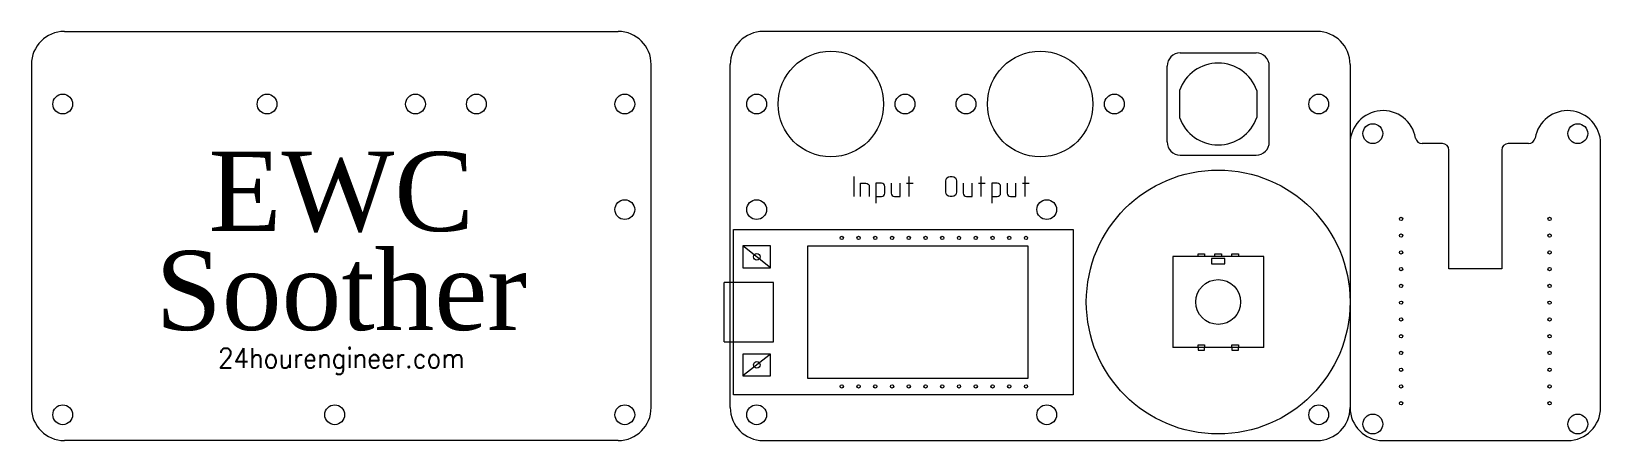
# Model space of a CAD drawing. Header units: millimetres. Extents: x -100 to 138, y -51 to 11.
import ezdxf

# ---------------------------------------------------------------- set-up
doc = ezdxf.new("R2010")
doc.units = ezdxf.units.MM
for name, color, linetype, lineweight, true_color in [('construction', 1, 'Continuous', 0, 0xff0000), ('cut', 18, 'Continuous', 0, 0x000000), ('outline', 6, 'Continuous', 0, 0xff00ff), ('text', 4, 'Continuous', 0, 0x00ffff), ('Text2', 4, 'Continuous', 0, 0x00ffff)]:
    doc.layers.add(name, color=color, linetype=linetype, lineweight=lineweight, true_color=true_color)
doc.styles.add('textstyle11', font='Standard')
doc.styles.add('textstyle12', font='')
doc.styles.get('textstyle12').set_extended_font_data('Georgia')

msp = doc.modelspace()

# ---------------------------------------------------------------- linework, layer by layer
at = {"layer": 'construction'}
for p, q in [((74.25, 7.75), (85.75, 7.75)), ((72.25, -5.75), (72.25, 5.75)), ((87.75, -5.75), (87.75, 5.75)), ((74.25, -7.75), (85.75, -7.75)), ((6.51, -44.09), (6.51, -19)), ((6.51, -19), (58, -19)), ((58, -19), (58, -44.09)), ((12.11, -21.5), (7.91, -21.5)), ((7.91, -21.5), (7.91, -24.8)), ((12.11, -24.8), (7.91, -21.5)), ((12.11, -24.8), (12.11, -21.5)), ((86.9, -23.1), (73.1, -23.1)), ((73.1, -23.1), (73.1, -36.9)), ((76.94, -23.1), (76.94, -22.7)), ((76.94, -22.7), (77.94, -22.7)), ((77.94, -22.7), (77.94, -23.1)), ((79.5, -23.1), (79.5, -22.7)), ((79.5, -22.7), (80.5, -22.7)), ((80.5, -22.7), (80.5, -23.1)), ((82.06, -23.1), (82.06, -22.7)), ((82.06, -22.7), (83.06, -22.7)), ((83.06, -22.7), (83.06, -23.1)), ((86.9, -36.9), (86.9, -23.1)), ((7.91, -24.8), (12.11, -24.8)), ((5.06, -36.05), (5.06, -27.05)), ((12.56, -27.05), (5.06, -27.05)), ((12.56, -36.05), (12.56, -27.05)), ((5.06, -36.05), (12.56, -36.05)), ((12.11, -37.89), (7.91, -37.89)), ((7.91, -37.89), (7.91, -41.19)), ((12.11, -37.89), (7.91, -41.19)), ((12.11, -41.19), (12.11, -37.89)), ((86.9, -36.9), (73.1, -36.9)), ((76.94, -36.9), (76.94, -36.5)), ((76.94, -36.5), (77.94, -36.5)), ((76.94, -36.9), (76.94, -37.3)), ((76.94, -37.3), (77.94, -37.3)), ((77.94, -36.5), (77.94, -36.9)), ((77.94, -37.3), (77.94, -36.9)), ((82.06, -36.9), (82.06, -36.5)), ((82.06, -36.5), (83.06, -36.5)), ((82.06, -36.9), (82.06, -37.3)), ((82.06, -37.3), (83.06, -37.3)), ((83.06, -36.5), (83.06, -36.9)), ((83.06, -37.3), (83.06, -36.9)), ((7.91, -41.19), (12.11, -41.19)), ((58, -44.09), (6.51, -44.09))]:
    msp.add_line(p, q, dxfattribs=at)
for centre, radius in [((80, -30), 20), ((22.91, -20.3), 0.25), ((25.45, -20.3), 0.25), ((27.99, -20.3), 0.25), ((30.53, -20.3), 0.25), ((33.07, -20.3), 0.25), ((35.61, -20.3), 0.25), ((38.15, -20.3), 0.25), ((40.69, -20.3), 0.25), ((43.23, -20.3), 0.25), ((45.77, -20.3), 0.25), ((48.31, -20.3), 0.25), ((50.85, -20.3), 0.25), ((22.91, -42.8), 0.25), ((25.45, -42.8), 0.25), ((27.99, -42.8), 0.25), ((30.53, -42.8), 0.25), ((33.07, -42.8), 0.25), ((35.61, -42.8), 0.25), ((38.15, -42.8), 0.25), ((40.69, -42.8), 0.25), ((43.23, -42.8), 0.25), ((45.77, -42.8), 0.25), ((48.31, -42.8), 0.25), ((50.85, -42.8), 0.25)]:
    msp.add_circle(centre, radius, dxfattribs=at)
for centre, start, end in [((74.25, 5.75), 90, 180), ((85.75, 5.75), 0, 90), ((74.25, -5.75), 180, 270), ((85.75, -5.75), 270, 0)]:
    msp.add_arc(centre, 2, start, end, dxfattribs=at)
at = {"layer": 'cut'}
for p, q in [((74.15, 2.05), (74.15, -2.05)), ((85.85, 2.05), (85.85, -2.05)), ((51.2, -21.54), (17.7, -21.54)), ((17.7, -21.54), (17.7, -41.55)), ((51.2, -41.55), (51.2, -21.54)), ((81, -23.4), (79, -23.4)), ((79, -23.4), (79, -24.2)), ((81, -24.2), (81, -23.4)), ((79, -24.2), (81, -24.2)), ((17.7, -41.55), (51.2, -41.55))]:
    msp.add_line(p, q, dxfattribs=at)
at = {"layer": 'cut', "lineweight": 0}
for centre, radius in [((21.25, 0), 8), ((53, 0), 8), ((-95.25, 0), 1.5), ((-64.25, 0), 1.5), ((-41.75, 0), 1.5), ((-32.5, 0), 1.5), ((-10, 0), 1.5), ((10, 0), 1.5), ((32.5, 0), 1.5), ((41.75, 0), 1.5), ((64.25, 0), 1.5), ((95.25, 0), 1.5), ((103.45, -4.49), 1.5), ((134.54, -4.49), 1.5), ((-10, -16), 1.5), ((10, -16), 1.5), ((54, -16), 1.5), ((-95.25, -47.09), 1.5), ((-54, -47.09), 1.5), ((-10, -47.09), 1.5), ((10, -47.09), 1.5), ((54, -47.09), 1.5), ((95.25, -47.09), 1.5), ((103.45, -48.49), 1.5), ((134.54, -48.49), 1.5)]:
    msp.add_circle(centre, radius, dxfattribs=at)
at = {"layer": 'cut'}
for centre, radius in [((107.75, -17.4), 0.25), ((130.25, -17.4), 0.25), ((107.75, -19.94), 0.25), ((130.25, -19.94), 0.25), ((10.01, -23.15), 0.5), ((107.75, -22.48), 0.25), ((130.25, -22.48), 0.25), ((107.75, -25.02), 0.25), ((130.25, -25.02), 0.25), ((80, -30), 3.4), ((107.75, -27.56), 0.25), ((130.25, -27.56), 0.25), ((107.75, -30.1), 0.25), ((130.25, -30.1), 0.25), ((107.75, -32.64), 0.25), ((130.25, -32.64), 0.25), ((107.75, -35.18), 0.25), ((130.25, -35.18), 0.25), ((107.75, -37.72), 0.25), ((130.25, -37.72), 0.25), ((10.01, -39.54), 0.5), ((107.75, -40.26), 0.25), ((130.25, -40.26), 0.25), ((107.75, -42.8), 0.25), ((130.25, -42.8), 0.25), ((107.75, -45.34), 0.25), ((130.25, -45.34), 0.25)]:
    msp.add_circle(centre, radius, dxfattribs=at)
for start, end in [(19.3437, 160.6563), (199.3437, 340.6563)]:
    msp.add_arc((80, 0), 6.2, start, end, dxfattribs=at)
at = {"layer": 'outline'}
for p, q in [((-95, 11), (-11, 11)), ((95, 11), (11, 11)), ((-100, 6), (-100, -46)), ((-6, -46), (-6, 6)), ((6, -46), (6, 6)), ((100, 6), (100, -46)), ((114, -6), (110.92, -6)), ((115, -25), (115, -7)), ((123, -7), (123, -25)), ((127.08, -6), (124, -6)), ((138, -46), (138, -6)), ((123, -25), (115, -25)), ((-11, -51), (-95, -51)), ((11, -51), (95, -51)), ((105, -51), (133, -51))]:
    msp.add_line(p, q, dxfattribs=at)
for centre, radius, start, end in [((-95, 6), 5, 90, 180), ((-11, 6), 5, 0, 90), ((11, 6), 5, 90, 180), ((95, 6), 5, 0, 90), ((105, -6), 5, 9.5941, 180), ((133, -6), 5, 0, 170.4059), ((110.92, -5), 1, 189.5941, 270), ((114, -7), 1, 0, 90), ((124, -7), 1, 90, 180), ((127.08, -5), 1, 270, 350.4059), ((-95, -46), 5, 180, 270), ((-11, -46), 5, 270, 0), ((11, -46), 5, 180, 270), ((95, -46), 5, 270, 0), ((105, -46), 5, 180, 270), ((133, -46), 5, 270, 0)]:
    msp.add_arc(centre, radius, start, end, dxfattribs=at)
at = {"layer": 'text', "flags": 128}
for points in [[(24.75, -11), (24.75, -14)], [(33.08, -11), (33.08, -14)], [(44, -11), (44, -14)], [(50.67, -11), (50.67, -14)], [(32.75, -12), (33.75, -12)], [(43.67, -12), (44.67, -12)], [(50.33, -12), (51.33, -12)]]:
    msp.add_lwpolyline(points, dxfattribs=at)
msp.add_lwpolyline([(38.67, -11.67, -0.4142), (39.33, -11), (39.67, -11, -0.4142), (40.33, -11.67), (40.33, -13.33, -0.4142), (39.67, -14), (39.33, -14, -0.4142), (38.67, -13.33)], format="xyb", close=True, dxfattribs=at)
for points in [[(25.75, -14), (25.75, -12), (26.58, -12, -0.4142), (27.08, -12.5), (27.08, -14)], [(28.08, -14), (28.92, -14, 0.4142), (29.42, -13.5), (29.42, -12.5, 0.4142), (28.92, -12), (28.08, -12), (28.08, -15)], [(30.42, -12), (30.42, -13.5, 0.4142), (30.92, -14), (31.75, -14), (31.75, -12)], [(41.33, -12), (41.33, -13.5, 0.4142), (41.83, -14), (42.67, -14), (42.67, -12)], [(45.67, -14), (46.5, -14, 0.4142), (47, -13.5), (47, -12.5, 0.4142), (46.5, -12), (45.67, -12), (45.67, -15)], [(48, -12), (48, -13.5, 0.4142), (48.5, -14), (49.33, -14), (49.33, -12)]]:
    msp.add_lwpolyline(points, format="xyb", dxfattribs=at)

# ---------------------------------------------------------------- texts
at = {"layer": 'text', "insert": (-53, -39), "char_height": 3, "attachment_point": 5, "style": 'textstyle11'}
msp.add_mtext('24hourengineer.com', dxfattribs=at)
at = {"layer": 'Text2', "insert": (-53, -20.83), "char_height": 12, "attachment_point": 5, "line_spacing_factor": 0.75, "style": 'textstyle12'}
msp.add_mtext('EWC\\PSoother', dxfattribs=at)

doc.saveas('drawing.dxf')
